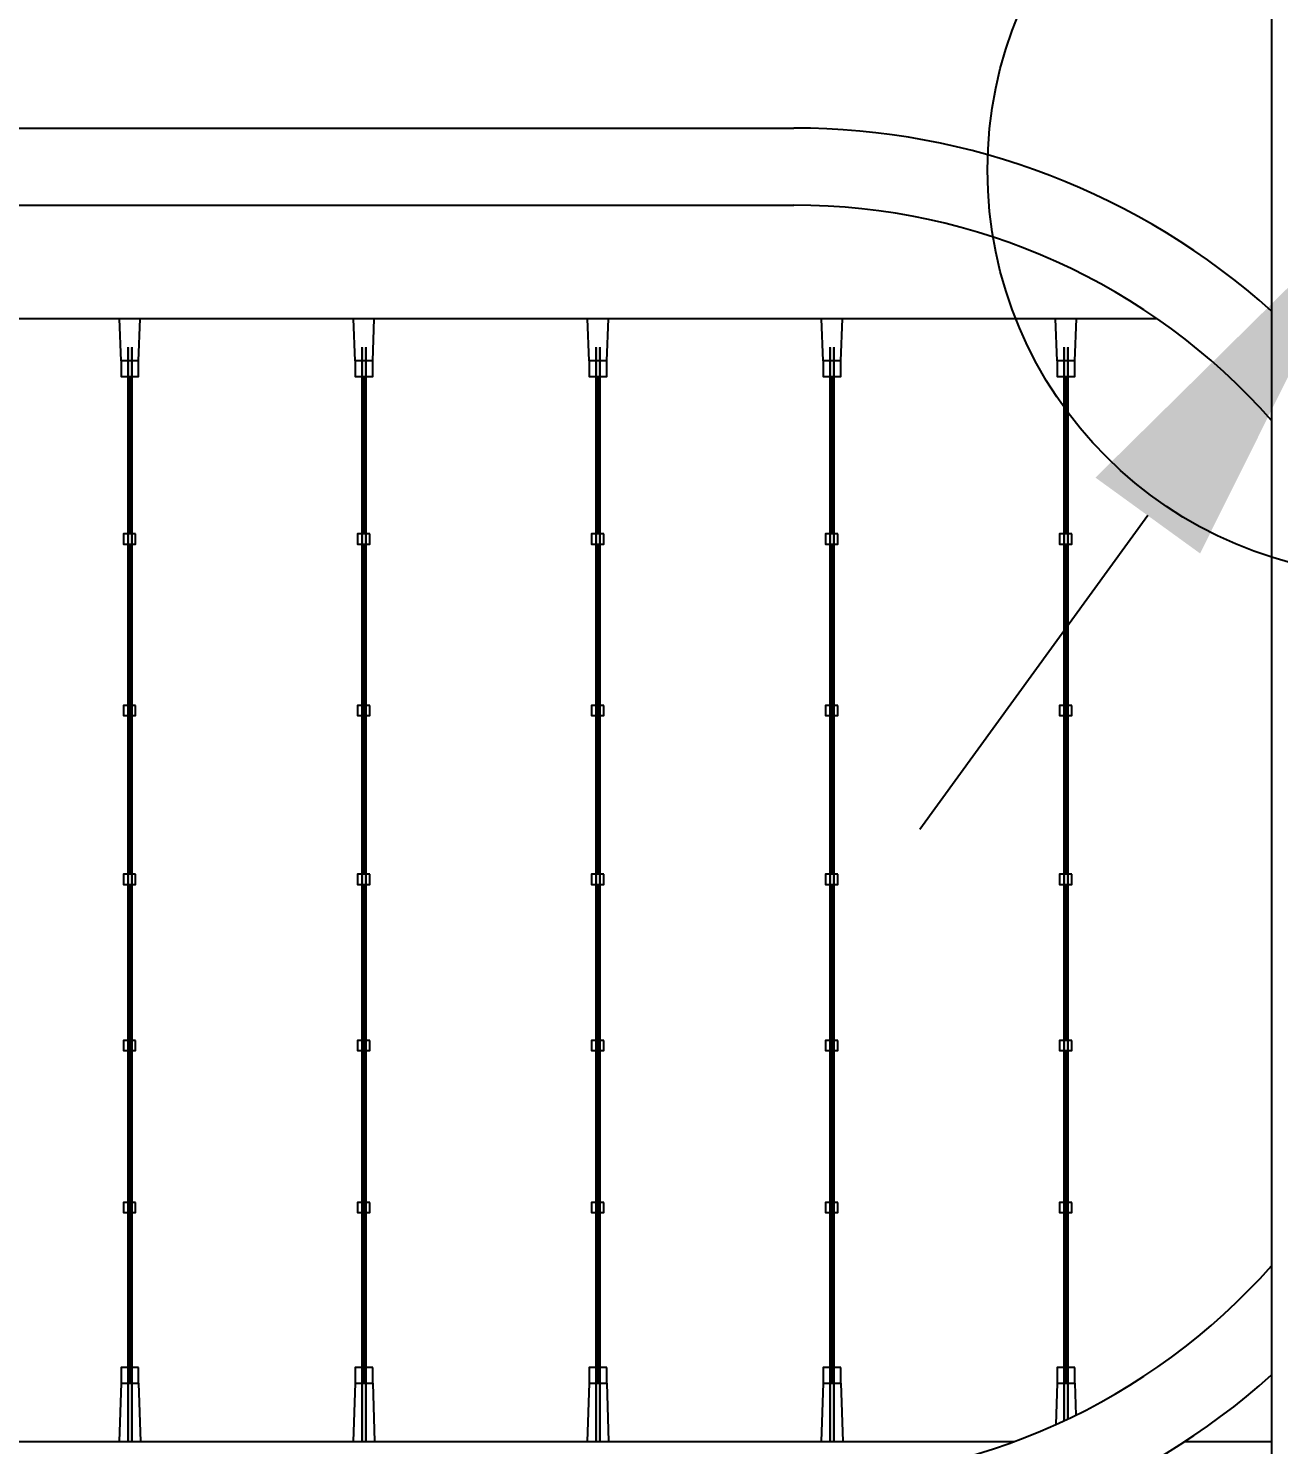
# Model space of a CAD drawing. Header units: millimetres. Extents: x 10297564 to 11610295, y -9287743 to -8409454.
# Drawn here: x 10437530 to 10438819, y -9091735 to -9090274 of the extents above; entities that cross this region are included whole.
import ezdxf

# ---------------------------------------------------------------- set-up
doc = ezdxf.new("R2010")
doc.units = ezdxf.units.MM
doc.header["$LTSCALE"] = 100
doc.layers.add('E1', color=1, linetype='Continuous')
doc.layers.add('Outline', color=5, linetype='Continuous', lineweight=25)
doc.styles.add('HL-S1', font='DotumChe.ttf')
doc.styles.add('MG', font='malgun.ttf')
doc.dimstyles.new('HL-100', dxfattribs={"dimscale": 100, "dimtxt": 3, "dimasz": 4, "dimexe": 2, "dimexo": 2, "dimgap": 1, "dimtad": 1, "dimdec": 0, "dimzin": 0, "dimlunit": 6, "dimtxsty": 'HL-S1', "dimblk": 'DOTSMALL', "dimcen": 4, "dimdle": 2, "dimclrd": 256, "dimclre": 256, "dimclrt": 4, "dimazin": 0, "dimtfac": 1, "dimtdec": 0, "dimtix": 1, "dimtmove": 2, "dimatfit": 3, "dimldrblk": 'DOTSMALL', "dimfxl": 1.5, "dimtolj": 1, "dimtzin": 0, "dimlwd": -1, "dimlwe": -1, "dimarcsym": 0})

# ---------------------------------------------------------------- blocks, each defined once
blk = doc.blocks.new('*D75')
at = {"layer": 'defpoints', "color": 0, "transparency": 16777216}
for p in [(10439230.2, -9073249.8), (10439230.2, -9073249.8), (10423426.7, -9107604.7)]:
    blk.add_point(p, dxfattribs=at)
at = {"layer": 'E1', "color": 1, "transparency": 16777216}
for p, q in [((10439593.6, -9073417), (10439593.6, -9073417)), ((10423593.8, -9107241.3), (10439063, -9073613.2)), ((10423790.1, -9107771.8), (10423790.1, -9107771.8))]:
    blk.add_line(p, q, dxfattribs=at)
for points in [[(10439002.4, -9073585.4), (10439123.6, -9073641.1), (10439230.2, -9073249.8)], [(10423533.3, -9107213.4), (10423654.4, -9107269.1), (10423426.7, -9107604.7)]]:
    blk.add_solid(points, dxfattribs=at)
at = {"layer": 'E1', "color": 7, "transparency": 16777216, "insert": (10430911.1, -9090235.3), "char_height": 500, "attachment_point": 5, "rotation": 65.2972, "style": 'MG'}
blk.add_mtext('\\A1;2711.1', dxfattribs=at)
blk = doc.blocks.new('_DotSmall')
at = {"color": 0, "linetype": 'ByBlock', "const_width": 0.5}
blk.add_lwpolyline([(-0.0625, 0, 1), (0.0625, 0, 1)], format="xyb", close=True, dxfattribs=at)
blk = doc.blocks.new('*D69')
at = {"layer": 'defpoints', "color": 0, "transparency": 16777216}
for p in [(10438955.7, -9090401.8), (10438918.8, -9090452.7)]:
    blk.add_point(p, dxfattribs=at)
at = {"layer": 'E1', "color": 1, "transparency": 16777216}
for p, q in [((10440466.6, -9088318), (10439190.5, -9090078)), ((10438918.8, -9090452.7), (10438955.7, -9090401.8)), ((10438684, -9090776.5), (10438449.2, -9091100.3))]:
    blk.add_line(p, q, dxfattribs=at)
for points in [[(10439136.5, -9090038.9), (10439244.5, -9090117.1), (10438955.7, -9090401.8)], [(10438630.1, -9090737.4), (10438738, -9090815.6), (10438918.8, -9090452.7)]]:
    blk.add_solid(points, dxfattribs=at)
at = {"layer": 'E1', "color": 7, "transparency": 16777216, "insert": (10439566.7, -9088761.1), "char_height": 500, "attachment_point": 5, "rotation": 54.0546, "style": 'MG'}
blk.add_mtext('\\A1;%%C4.5', dxfattribs=at)

msp = doc.modelspace()

# ---------------------------------------------------------------- hatches: boundary and pattern name
at = {"true_color": 0x939598}
h = msp.add_hatch(color=252, dxfattribs=at)
h.dxf.hatch_style = 1
h.paths.add_polyline_path([(10437632.5, -9091731.4), (10437636.6, -9091731.4), (10437636.6, -9090603), (10437632.5, -9090603)])
h = msp.add_hatch(color=252, dxfattribs=at)
h.dxf.hatch_style = 1
h.paths.add_polyline_path([(10437873.8, -9091731.4), (10437877.9, -9091731.4), (10437877.9, -9090603), (10437873.8, -9090603)])
h = msp.add_hatch(color=252, dxfattribs=at)
h.dxf.hatch_style = 1
h.paths.add_polyline_path([(10438115.1, -9091731.4), (10438119.2, -9091731.4), (10438119.2, -9090603), (10438115.1, -9090603)])
h = msp.add_hatch(color=252, dxfattribs=at)
h.dxf.hatch_style = 1
h.paths.add_polyline_path([(10438356.4, -9091731.4), (10438360.5, -9091731.4), (10438360.5, -9090603), (10438356.4, -9090603)])
h = msp.add_hatch(color=252, dxfattribs=at)
h.dxf.hatch_style = 1
edge = h.paths.add_edge_path()
edge.add_arc((10438319.2, -9091114.2), 657.7, 295.0584, 295.4481)
edge.add_line((10438601.8, -9091708.1), (10438601.8, -9090603))
edge.add_line((10438601.8, -9090603), (10438597.7, -9090603))
edge.add_line((10438597.7, -9090603), (10438597.7, -9091710))

# ---------------------------------------------------------------- linework, layer by layer
for p, q in [((10438811.7, -9074108.7), (10438811.7, -9106731.9)), ((10437124.5, -9090377), (10438319.3, -9090377)), ((10437124.5, -9090456.5), (10438319.3, -9090456.5)), ((10437625.5, -9090617), (10437623.8, -9090573.7)), ((10437643.6, -9090617), (10437645.3, -9090573.7)), ((10437866.8, -9090617), (10437865.1, -9090573.7)), ((10437884.9, -9090617), (10437886.6, -9090573.7)), ((10438108.1, -9090617), (10438106.4, -9090573.7)), ((10438126.2, -9090617), (10438127.9, -9090573.7)), ((10438349.4, -9090617), (10438347.7, -9090573.7)), ((10438367.5, -9090617), (10438369.2, -9090573.7)), ((10438590.7, -9090617), (10438589, -9090573.7)), ((10438608.8, -9090617), (10438610.5, -9090573.7)), ((10437632.5, -9090603), (10437632.5, -9091731.4)), ((10437636.6, -9090603), (10437636.6, -9091731.4)), ((10437873.8, -9090603), (10437873.8, -9091731.4)), ((10437877.9, -9090603), (10437877.9, -9091731.4)), ((10438115.1, -9090603), (10438115.1, -9091731.4)), ((10438119.2, -9090603), (10438119.2, -9091731.4)), ((10438356.4, -9090603), (10438356.4, -9091731.4)), ((10438360.5, -9090603), (10438360.5, -9091731.4)), ((10438597.7, -9090603), (10438597.7, -9091710)), ((10438601.8, -9090603), (10438601.8, -9091708.1)), ((10437634.1, -9090795.5), (10437634.1, -9090633)), ((10437634.9, -9090795.5), (10437634.9, -9090633)), ((10437875.4, -9090795.5), (10437875.4, -9090633)), ((10437876.3, -9090795.5), (10437876.3, -9090633)), ((10438116.7, -9090795.5), (10438116.7, -9090633)), ((10438117.6, -9090795.5), (10438117.6, -9090633)), ((10438358, -9090795.5), (10438358, -9090633)), ((10438358.9, -9090795.5), (10438358.9, -9090633)), ((10438599.3, -9090795.5), (10438599.3, -9090633)), ((10438600.2, -9090795.5), (10438600.2, -9090633)), ((10437634.1, -9091146.4), (10437634.1, -9090806)), ((10437634.9, -9091146.4), (10437634.9, -9090806)), ((10437875.4, -9091146.4), (10437875.4, -9090806)), ((10437876.3, -9091146.4), (10437876.3, -9090806)), ((10438116.7, -9091146.4), (10438116.7, -9090806)), ((10438117.6, -9091146.4), (10438117.6, -9090806)), ((10438358, -9091146.4), (10438358, -9090806)), ((10438358.9, -9091146.4), (10438358.9, -9090806)), ((10438599.3, -9091146.4), (10438599.3, -9090806)), ((10438600.2, -9091146.4), (10438600.2, -9090806)), ((10437634.1, -9091670.5), (10437634.1, -9091156.9)), ((10437634.9, -9091670.5), (10437634.9, -9091156.9)), ((10437875.4, -9091670.5), (10437875.4, -9091156.9)), ((10437876.3, -9091670.5), (10437876.3, -9091156.9)), ((10438116.7, -9091670.5), (10438116.7, -9091156.9)), ((10438117.6, -9091670.5), (10438117.6, -9091156.9)), ((10438358, -9091670.5), (10438358, -9091156.9)), ((10438358.9, -9091670.5), (10438358.9, -9091156.9)), ((10438599.3, -9091317.7), (10438599.3, -9091156.9)), ((10438600.2, -9091317.7), (10438600.2, -9091156.9)), ((10438599.3, -9091670.5), (10438599.3, -9091328.2)), ((10438600.2, -9091670.5), (10438600.2, -9091328.2)), ((10437625.5, -9091671.2), (10437623.5, -9091731.4)), ((10437643.6, -9091671.2), (10437645.6, -9091731.4)), ((10437866.8, -9091671.2), (10437864.8, -9091731.4)), ((10437884.9, -9091671.2), (10437886.9, -9091731.4)), ((10438108.1, -9091671.2), (10438106.1, -9091731.4)), ((10438126.2, -9091671.2), (10438128.2, -9091731.4)), ((10438349.4, -9091671.2), (10438347.4, -9091731.4)), ((10438367.5, -9091671.2), (10438369.5, -9091731.4)), ((10438590.7, -9091671.2), (10438589.3, -9091713.8)), ((10438608.8, -9091671.2), (10438609.9, -9091704.1))]:
    msp.add_line(p, q)
at = {"color": 4}
for points in [[(10437643.6, -9090617), (10437625.5, -9090617), (10437625.5, -9090633), (10437643.6, -9090633)], [(10437884.9, -9090617), (10437866.8, -9090617), (10437866.8, -9090633), (10437884.9, -9090633)], [(10438126.2, -9090617), (10438108.1, -9090617), (10438108.1, -9090633), (10438126.2, -9090633)], [(10438367.5, -9090617), (10438349.4, -9090617), (10438349.4, -9090633), (10438367.5, -9090633)], [(10438608.8, -9090617), (10438590.7, -9090617), (10438590.7, -9090633), (10438608.8, -9090633)], [(10437640.5, -9090795.5), (10437627.9, -9090795.5), (10437627.9, -9090806), (10437640.5, -9090806)], [(10437881.8, -9090795.5), (10437869.2, -9090795.5), (10437869.2, -9090806), (10437881.8, -9090806)], [(10438123.1, -9090795.5), (10438110.5, -9090795.5), (10438110.5, -9090806), (10438123.1, -9090806)], [(10438364.4, -9090795.5), (10438351.8, -9090795.5), (10438351.8, -9090806), (10438364.4, -9090806)], [(10438605.7, -9090795.5), (10438593.1, -9090795.5), (10438593.1, -9090806), (10438605.7, -9090806)], [(10437640.5, -9090972.4), (10437627.9, -9090972.4), (10437627.9, -9090982.8), (10437640.5, -9090982.8)], [(10437881.8, -9090972.4), (10437869.2, -9090972.4), (10437869.2, -9090982.8), (10437881.8, -9090982.8)], [(10438123.1, -9090972.4), (10438110.5, -9090972.4), (10438110.5, -9090982.8), (10438123.1, -9090982.8)], [(10438364.4, -9090972.4), (10438351.8, -9090972.4), (10438351.8, -9090982.8), (10438364.4, -9090982.8)], [(10438605.7, -9090972.4), (10438593.1, -9090972.4), (10438593.1, -9090982.8), (10438605.7, -9090982.8)], [(10437640.5, -9091146.4), (10437627.9, -9091146.4), (10437627.9, -9091156.9), (10437640.5, -9091156.9)], [(10437881.8, -9091146.4), (10437869.2, -9091146.4), (10437869.2, -9091156.9), (10437881.8, -9091156.9)], [(10438123.1, -9091146.4), (10438110.5, -9091146.4), (10438110.5, -9091156.9), (10438123.1, -9091156.9)], [(10438364.4, -9091146.4), (10438351.8, -9091146.4), (10438351.8, -9091156.9), (10438364.4, -9091156.9)], [(10438605.7, -9091146.4), (10438593.1, -9091146.4), (10438593.1, -9091156.9), (10438605.7, -9091156.9)], [(10437640.5, -9091317.7), (10437627.9, -9091317.7), (10437627.9, -9091328.2), (10437640.5, -9091328.2)], [(10437881.8, -9091317.7), (10437869.2, -9091317.7), (10437869.2, -9091328.2), (10437881.8, -9091328.2)], [(10438123.1, -9091317.7), (10438110.5, -9091317.7), (10438110.5, -9091328.2), (10438123.1, -9091328.2)], [(10438364.4, -9091317.7), (10438351.8, -9091317.7), (10438351.8, -9091328.2), (10438364.4, -9091328.2)], [(10438605.7, -9091317.7), (10438593.1, -9091317.7), (10438593.1, -9091328.2), (10438605.7, -9091328.2)], [(10437640.5, -9091484.8), (10437627.9, -9091484.8), (10437627.9, -9091495.3), (10437640.5, -9091495.3)], [(10437881.8, -9091484.8), (10437869.2, -9091484.8), (10437869.2, -9091495.3), (10437881.8, -9091495.3)], [(10438123.1, -9091484.8), (10438110.5, -9091484.8), (10438110.5, -9091495.3), (10438123.1, -9091495.3)], [(10438364.4, -9091484.8), (10438351.8, -9091484.8), (10438351.8, -9091495.3), (10438364.4, -9091495.3)], [(10438605.7, -9091484.8), (10438593.1, -9091484.8), (10438593.1, -9091495.3), (10438605.7, -9091495.3)], [(10437643.6, -9091655.1), (10437625.5, -9091655.1), (10437625.5, -9091671.2), (10437643.6, -9091671.2)], [(10437884.9, -9091655.1), (10437866.8, -9091655.1), (10437866.8, -9091671.2), (10437884.9, -9091671.2)], [(10438126.2, -9091655.1), (10438108.1, -9091655.1), (10438108.1, -9091671.2), (10438126.2, -9091671.2)], [(10438367.5, -9091655.1), (10438349.4, -9091655.1), (10438349.4, -9091671.2), (10438367.5, -9091671.2)], [(10438608.8, -9091655.1), (10438590.7, -9091655.1), (10438590.7, -9091671.2), (10438608.8, -9091671.2)]]:
    msp.add_lwpolyline(points, close=True, dxfattribs=at)
at = {"color": 1}
msp.add_circle((10438937.3, -9090420.2), 418.5, dxfattribs=at)
for radius, start, end in [(737.2, 48.076, 90), (657.7, 41.5034, 89.9999), (657.7, 270.0016, 318.4966), (737.2, 270.0015, 311.924)]:
    msp.add_arc((10438319.2, -9091114.2), radius, start, end)
at = {"layer": 'Outline'}
for points in [[(10438693.8, -9090573.7), (10436954, -9090573.7)], [(10437124.5, -9091731.4), (10438546.4, -9091731.4)], [(10438722.3, -9091731.4), (10438811.7, -9091731.4)]]:
    msp.add_lwpolyline(points, dxfattribs=at)

# ---------------------------------------------------------------- dimensions: what is measured, and where the dimension line sits
at = {"layer": 'E1'}
dim = msp.add_aligned_dim(p1=(10423426.7, -9107604.7), p2=(10439230.2, -9073249.8), distance=0, text='2711.1', dimstyle='HL-100', override={"dimscale": 200, "dimtxt": 2.5, "dimasz": 2, "dimtxsty": 'MG', "dimsah": 1, "dimclrd": 1, "dimclre": 1, "dimclrt": 7}, dxfattribs=at)
dim.commit()
dim.dimension.update_dxf_attribs({"geometry": '*D75', "text_midpoint": (10430911.1, -9090235.3)})
dim = msp.add_diameter_dim_2p(p1=(10438918.8, -9090452.7), p2=(10438955.7, -9090401.8), text='%%C4.5', dimstyle='HL-100', override={"dimscale": 200, "dimtxt": 2.5, "dimasz": 2, "dimtxsty": 'MG', "dimsah": 1, "dimclrd": 1, "dimclre": 1, "dimclrt": 7}, dxfattribs=at)
dim.commit()
dim.dimension.update_dxf_attribs({"geometry": '*D69', "text_midpoint": (10439566.7, -9088761.1)})

doc.saveas('drawing.dxf')
